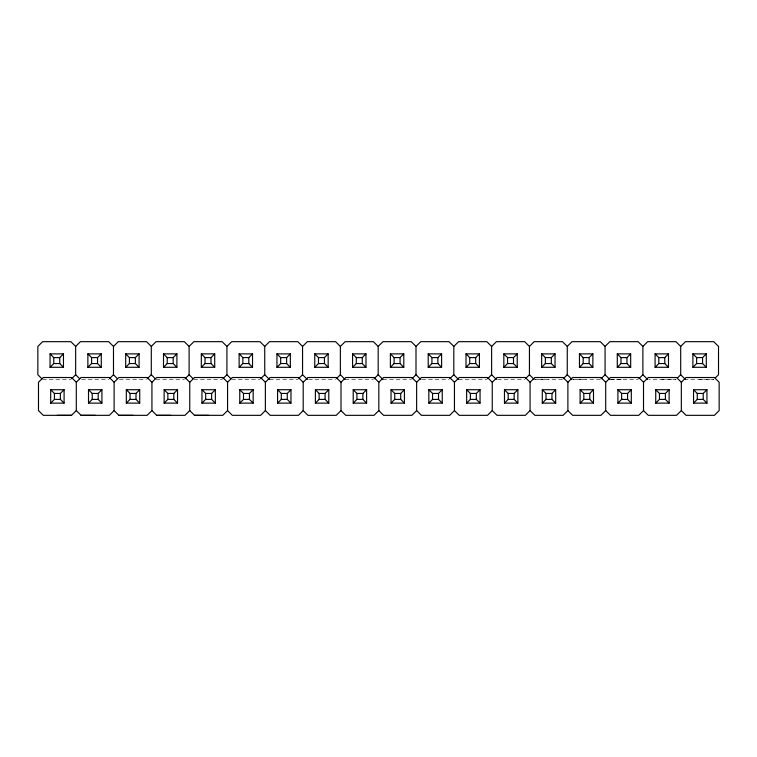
<?xml version="1.0" encoding="UTF-8"?>
<svg xmlns="http://www.w3.org/2000/svg" width="757" height="757" viewBox="0 0 757 757"><rect width="100%" height="100%" fill="white"/><g stroke="black" fill="none" stroke-linecap="round" stroke-linejoin="round"><path stroke-width="0.57" stroke-dasharray="3.79 2.84" d="M42.61 379.484L70.903 379.484M81.605 379.484L108.715 379.484M119.426 379.484L146.527 379.484M156.056 379.484L184.348 379.484M193.868 379.484L222.161 379.484M231.689 379.484L259.973 379.484M269.501 379.484L297.785 379.484M308.496 379.484L335.606 379.484M345.126 379.484L373.419 379.484M382.947 379.484L411.231 379.484M421.942 379.484L449.043 379.484M458.572 379.484L486.865 379.484M497.567 379.484L524.677 379.484M562.489 379.484L535.379 379.484L548.342 379.484M600.301 379.484L573.2 379.484L586.164 379.484M609.83 379.484L638.123 379.484M661.788 379.484L675.935 379.484L648.825 379.484M699.6 379.484L713.747 379.484L685.463 379.484M611.013 379.484L623.976 379.484"/><path stroke-width="1.14" d="M50.057 367.277L53.775 363.559L59.737 363.559L63.456 367.277L50.057 367.277L50.057 353.879L63.456 353.879L63.456 367.277M50.057 353.879L53.775 357.597L59.737 357.597L63.456 353.879M79.636 378.689L75.662 374.724L75.662 346.432L80.431 341.672L108.715 341.672L113.484 346.432L113.484 374.724L117.449 378.689M71.697 378.689L75.662 374.724M50.7 403.121L54.419 399.403L60.371 399.403L64.099 403.121L50.7 403.121L50.7 389.723L64.099 389.723L64.099 403.121M50.7 389.723L54.419 393.441L60.371 393.441L64.099 389.723M87.869 367.277L91.597 363.559L97.549 363.559L101.268 367.277L87.869 367.277L87.869 353.879L101.268 353.879L101.268 367.277M87.869 353.879L91.597 357.597L97.549 357.597L101.268 353.879M114.118 410.568L109.358 415.328L81.065 415.328L76.306 410.568L76.306 382.276L81.065 377.516L109.358 377.516L114.118 382.276L114.118 410.568L118.877 415.328L147.17 415.328L151.93 410.568L151.93 382.276L156.699 377.516L184.982 377.516L189.742 382.276L189.742 410.568L194.511 415.328L222.795 415.328L227.564 410.568L227.564 382.276L232.323 377.516L260.616 377.516L265.376 382.276L265.376 410.568L270.135 415.328L298.428 415.328L303.188 410.568L303.188 382.276L307.957 377.516L336.24 377.516L341 382.276L341 410.568L345.769 415.328L374.053 415.328L378.822 410.568L378.822 382.276L383.581 377.516L411.874 377.516L416.634 382.276L416.634 410.568L421.394 415.328L449.686 415.328L454.446 410.568L454.446 382.276L459.215 377.516L487.499 377.516L492.258 382.276L492.258 410.568L497.027 415.328L525.311 415.328L530.08 410.568L530.08 382.276L534.839 377.516L563.132 377.516L567.892 382.276L567.892 410.568L572.652 415.328L600.944 415.328L605.704 410.568L605.704 382.276L610.473 377.516L638.757 377.516L643.516 382.276L643.516 410.568L648.285 415.328L676.569 415.328L681.338 410.568L681.338 382.276L686.097 377.516L714.39 377.516L719.15 382.276L719.15 410.568L714.39 415.328L686.097 415.328L681.338 410.568M113.484 346.432L118.243 341.672L146.527 341.672L151.296 346.432L151.296 374.724L155.261 378.689M76.306 382.276L71.537 377.516L43.253 377.516L38.484 382.276L38.484 410.568L43.253 415.328L71.537 415.328L76.306 410.568M109.51 378.689L113.484 374.724M88.512 403.121L92.231 399.403L98.192 399.403L101.911 403.121L88.512 403.121L88.512 389.723L101.911 389.723L101.911 403.121M88.512 389.723L92.231 393.441L98.192 393.441L101.911 389.723M125.69 367.277L129.409 363.559L135.361 363.559L139.089 367.277L139.089 353.879L125.69 353.879L125.69 367.277L139.089 367.277M125.69 353.879L129.409 357.597L135.361 357.597L139.089 353.879M114.118 382.276L118.877 377.516L147.17 377.516L151.93 382.276M151.296 346.432L156.056 341.672L184.348 341.672L189.108 346.432L189.108 374.724L193.082 378.689M147.322 378.689L151.296 374.724M126.324 403.121L130.043 399.403L136.005 399.403L139.723 403.121L126.324 403.121L126.324 389.723L139.723 389.723L139.723 403.121M126.324 389.723L130.043 393.441L136.005 393.441L139.723 389.723M163.503 367.277L167.221 363.559L173.183 363.559L176.901 367.277L163.503 367.277L163.503 353.879L176.901 353.879L176.901 367.277M163.503 353.879L167.221 357.597L173.183 357.597L176.901 353.879M189.108 346.432L193.868 341.672L222.161 341.672L226.92 346.432L226.92 374.724L230.894 378.689M185.134 378.689L189.108 374.724M164.137 403.121L167.865 399.403L167.865 393.441L164.137 389.723L164.137 403.121L177.535 403.121L177.535 389.723L164.137 389.723M167.865 393.441L173.817 393.441L177.535 389.723M201.315 367.277L205.033 363.559L210.995 363.559L214.714 367.277L201.315 367.277L201.315 353.879L214.714 353.879L214.714 367.277M210.995 363.559L210.995 357.597L214.714 353.879M189.742 382.276L194.511 377.516L222.795 377.516L227.564 382.276M226.92 346.432L231.689 341.672L259.973 341.672L264.742 346.432L264.742 374.724L269.501 379.484M189.742 410.568L184.982 415.328L156.699 415.328L151.93 410.568M222.955 378.689L226.92 374.724M201.958 403.121L205.677 399.403L211.629 399.403L215.357 403.121L201.958 403.121L201.958 389.723L215.357 389.723L215.357 403.121M211.629 399.403L211.629 393.441L215.357 389.723M239.127 367.277L242.855 363.559L248.807 363.559L252.526 367.277L239.127 367.277L239.127 353.879L252.526 353.879L252.526 367.277M239.127 353.879L242.855 357.597L248.807 357.597L252.526 353.879M264.742 346.432L269.501 341.672L297.785 341.672L302.554 346.432L302.554 374.724L307.314 379.484M260.768 378.689L264.742 374.724M239.77 403.121L243.489 399.403L243.489 393.441L239.77 389.723L253.169 389.723L253.169 403.121L239.77 403.121L239.77 389.723M253.169 403.121L249.45 399.403L249.45 393.441L253.169 389.723M276.948 367.277L280.667 363.559L286.619 363.559L290.347 367.277L276.948 367.277L276.948 353.879L290.347 353.879L290.347 367.277M276.948 353.879L280.667 357.597L286.619 357.597L290.347 353.879M265.376 382.276L270.135 377.516L298.428 377.516L303.188 382.276M302.554 346.432L307.314 341.672L335.606 341.672L340.366 346.432L340.366 374.724L345.126 379.484M265.376 410.568L260.616 415.328L232.323 415.328L227.564 410.568M298.58 378.689L302.554 374.724M277.582 403.121L281.301 399.403L287.263 399.403L290.981 403.121L290.981 389.723L277.582 389.723L277.582 403.121L290.981 403.121M277.582 389.723L281.301 393.441L287.263 393.441L290.981 389.723M314.761 367.277L318.479 363.559L324.441 363.559L328.16 367.277L314.761 367.277L314.761 353.879L328.16 353.879L328.16 367.277M314.761 353.879L318.479 357.597L324.441 357.597L328.16 353.879M340.366 346.432L345.126 341.672L373.419 341.672L378.178 346.432L378.178 374.724L382.947 379.484M336.392 378.689L340.366 374.724M315.395 403.121L319.123 399.403L319.123 393.441L315.395 389.723L328.793 389.723L328.793 403.121L315.395 403.121L315.395 389.723M319.123 393.441L325.075 393.441L328.793 389.723M352.573 367.277L356.292 363.559L356.292 357.597L352.573 353.879L365.972 353.879L365.972 367.277L352.573 367.277L352.573 353.879M356.292 357.597L362.253 357.597L365.972 353.879M341 382.276L345.769 377.516L374.053 377.516L378.822 382.276M378.178 346.432L382.947 341.672L411.231 341.672L416 346.432L416 374.724L420.76 379.484M341 410.568L336.24 415.328L307.957 415.328L303.188 410.568M374.213 378.689L378.178 374.724M353.216 403.121L356.935 399.403L356.935 393.441L353.216 389.723L366.615 389.723L366.615 403.121L353.216 403.121L353.216 389.723M356.935 393.441L362.887 393.441L366.615 389.723M390.385 367.277L394.113 363.559L394.113 357.597L390.385 353.879L403.784 353.879L403.784 367.277L390.385 367.277L390.385 353.879M394.113 357.597L400.065 357.597L403.784 353.879M416 346.432L420.76 341.672L449.043 341.672L453.812 346.432L453.812 374.724L458.572 379.484M412.026 378.689L416 374.724M391.028 403.121L394.747 399.403L394.747 393.441L391.028 389.723L404.427 389.723L404.427 403.121L391.028 403.121L391.028 389.723M394.747 393.441L400.708 393.441L404.427 389.723M428.207 367.277L431.925 363.559L437.877 363.559L441.605 367.277L428.207 367.277L428.207 353.879L441.605 353.879L441.605 367.277M437.877 363.559L437.877 357.597L441.605 353.879M416.634 382.276L421.394 377.516L449.686 377.516L454.446 382.276M453.812 346.432L458.572 341.672L486.865 341.672L491.624 346.432L491.624 374.724L496.384 379.484M416.634 410.568L411.874 415.328L383.581 415.328L378.822 410.568M449.838 378.689L453.812 374.724M428.841 403.121L432.559 399.403L438.521 399.403L442.239 403.121L428.841 403.121L428.841 389.723L442.239 389.723L442.239 403.121M428.841 389.723L432.559 393.441L438.521 393.441L442.239 389.723M466.019 367.277L469.737 363.559L475.699 363.559L479.418 367.277L479.418 353.879L466.019 353.879L466.019 367.277L479.418 367.277M466.019 353.879L469.737 357.597L475.699 357.597L479.418 353.879M491.624 346.432L496.384 341.672L524.677 341.672L529.436 346.432L529.436 374.724L534.205 379.484M487.65 378.689L491.624 374.724M466.653 403.121L470.381 399.403L476.333 399.403L480.052 403.121L466.653 403.121L466.653 389.723L480.052 389.723L480.052 403.121M466.653 389.723L470.381 393.441L476.333 393.441L480.052 389.723M503.831 367.277L507.55 363.559L507.55 357.597L503.831 353.879L517.23 353.879L517.23 367.277L503.831 367.277L503.831 353.879M517.23 367.277L513.511 363.559L513.511 357.597L517.23 353.879M492.258 382.276L497.027 377.516L525.311 377.516L530.08 382.276M529.436 346.432L534.205 341.672L562.489 341.672L567.258 346.432L567.258 374.724L572.018 379.484M492.258 410.568L487.499 415.328L459.215 415.328L454.446 410.568M525.472 378.689L529.436 374.724M504.474 403.121L508.193 399.403L508.193 393.441L504.474 389.723L517.873 389.723L517.873 403.121L504.474 403.121L504.474 389.723M517.873 403.121L514.145 399.403L514.145 393.441L517.873 389.723M541.643 367.277L545.371 363.559L551.323 363.559L555.042 367.277L541.643 367.277L541.643 353.879L555.042 353.879L555.042 367.277M551.323 363.559L551.323 357.597L555.042 353.879M567.258 346.432L572.018 341.672L600.301 341.672L605.07 346.432L605.07 374.724L609.83 379.484M563.284 378.689L567.258 374.724M542.286 403.121L546.005 399.403L546.005 393.441L542.286 389.723L555.685 389.723L555.685 403.121L542.286 403.121L542.286 389.723M546.005 393.441L551.967 393.441L555.685 389.723M579.465 367.277L583.183 363.559L589.135 363.559L592.863 367.277L579.465 367.277L579.465 353.879L592.863 353.879L592.863 367.277M589.135 363.559L589.135 357.597L592.863 353.879M567.892 382.276L572.652 377.516L600.944 377.516L605.704 382.276M605.07 346.432L609.83 341.672L638.123 341.672L642.882 346.432L642.882 374.724L647.642 379.484M567.892 410.568L563.132 415.328L534.839 415.328L530.08 410.568M601.096 378.689L605.07 374.724M580.099 403.121L583.817 399.403L589.779 399.403L593.497 403.121L580.099 403.121L580.099 389.723L593.497 389.723L593.497 403.121M589.779 399.403L589.779 393.441L593.497 389.723M617.277 367.277L620.995 363.559L626.957 363.559L630.676 367.277L630.676 353.879L617.277 353.879L617.277 367.277L630.676 367.277M617.277 353.879L620.995 357.597L626.957 357.597L630.676 353.879M642.882 346.432L647.642 341.672L675.935 341.672L680.694 346.432L680.694 374.724L685.463 379.484M638.908 378.689L642.882 374.724M617.911 403.121L621.639 399.403L627.591 399.403L631.31 403.121L631.31 389.723L617.911 389.723L617.911 403.121L631.31 403.121M617.911 389.723L621.639 393.441L627.591 393.441L631.31 389.723M655.089 367.277L658.808 363.559L664.769 363.559L668.488 367.277L668.488 353.879L655.089 353.879L655.089 367.277L668.488 367.277M655.089 353.879L658.808 357.597L664.769 357.597L668.488 353.879M643.516 382.276L648.285 377.516L676.569 377.516L681.338 382.276M680.694 346.432L685.463 341.672L713.747 341.672L718.516 346.432L718.516 374.724L715.337 377.894M643.516 410.568L638.757 415.328L610.473 415.328L605.704 410.568M677.524 377.894L680.694 374.724M655.732 403.121L659.451 399.403L659.451 393.441L655.732 389.723L669.131 389.723L669.131 403.121L655.732 403.121L655.732 389.723M659.451 393.441L665.403 393.441L669.131 389.723M692.901 367.277L696.629 363.559L702.581 363.559L706.3 367.277L692.901 367.277L692.901 353.879L706.3 353.879L706.3 367.277M702.581 363.559L702.581 357.597L706.3 353.879M693.544 403.121L697.263 399.403L697.263 393.441L693.544 389.723L706.943 389.723L706.943 403.121L693.544 403.121L693.544 389.723M706.943 403.121L703.225 399.403L703.225 393.441L706.943 389.723M201.315 353.879L205.033 357.597L210.995 357.597M428.207 353.879L431.925 357.597L437.877 357.597M507.55 357.597L513.511 357.597M541.643 353.879L545.371 357.597L551.323 357.597M579.465 353.879L583.183 357.597L589.135 357.597M692.901 353.879L696.629 357.597L702.581 357.597M356.292 363.559L362.253 363.559L365.972 367.277M394.113 363.559L400.065 363.559L403.784 367.277M507.55 363.559L513.511 363.559M201.958 389.723L205.677 393.441L211.629 393.441M243.489 393.441L249.45 393.441M508.193 393.441L514.145 393.441M580.099 389.723L583.817 393.441L589.779 393.441M697.263 393.441L703.225 393.441M167.865 399.403L173.817 399.403L177.535 403.121M243.489 399.403L249.45 399.403M319.123 399.403L325.075 399.403L328.793 403.121M356.935 399.403L362.887 399.403L366.615 403.121M394.747 399.403L400.708 399.403L404.427 403.121M508.193 399.403L514.145 399.403M546.005 399.403L551.967 399.403L555.685 403.121M659.451 399.403L665.403 399.403L669.131 403.121M697.263 399.403L703.225 399.403M81.065 415.328L95.212 415.328M118.877 415.328L133.024 415.328M156.699 415.328L170.836 415.328M194.511 415.328L208.658 415.328M57.4 415.328L71.537 415.328M75.662 346.432L70.903 341.672L42.61 341.672L37.85 346.432L37.85 374.724L41.824 378.689M696.629 357.597L696.629 363.559M665.403 393.441L665.403 399.403M664.769 357.597L664.769 363.559M658.808 357.597L658.808 363.559M627.591 393.441L627.591 399.403M626.957 357.597L626.957 363.559M621.639 393.441L621.639 399.403M620.995 357.597L620.995 363.559M583.817 393.441L583.817 399.403M583.183 357.597L583.183 363.559M551.967 393.441L551.967 399.403M545.371 357.597L545.371 363.559M476.333 393.441L476.333 399.403M475.699 357.597L475.699 363.559M470.381 393.441L470.381 399.403M469.737 357.597L469.737 363.559M438.521 393.441L438.521 399.403M432.559 393.441L432.559 399.403M431.925 357.597L431.925 363.559M400.708 393.441L400.708 399.403M400.065 357.597L400.065 363.559M362.887 393.441L362.887 399.403M362.253 357.597L362.253 363.559M325.075 393.441L325.075 399.403M324.441 357.597L324.441 363.559M318.479 357.597L318.479 363.559M287.263 393.441L287.263 399.403M286.619 357.597L286.619 363.559M281.301 393.441L281.301 399.403M280.667 357.597L280.667 363.559M248.807 357.597L248.807 363.559M242.855 357.597L242.855 363.559M205.677 393.441L205.677 399.403M205.033 357.597L205.033 363.559M173.817 393.441L173.817 399.403M173.183 357.597L173.183 363.559M167.221 357.597L167.221 363.559M136.005 393.441L136.005 399.403M135.361 357.597L135.361 363.559M130.043 393.441L130.043 399.403M129.409 357.597L129.409 363.559M98.192 393.441L98.192 399.403M97.549 357.597L97.549 363.559M92.231 393.441L92.231 399.403M91.597 357.597L91.597 363.559M60.371 393.441L60.371 399.403M59.737 357.597L59.737 363.559M54.419 393.441L54.419 399.403M53.775 357.597L53.775 363.559"/></g></svg>
